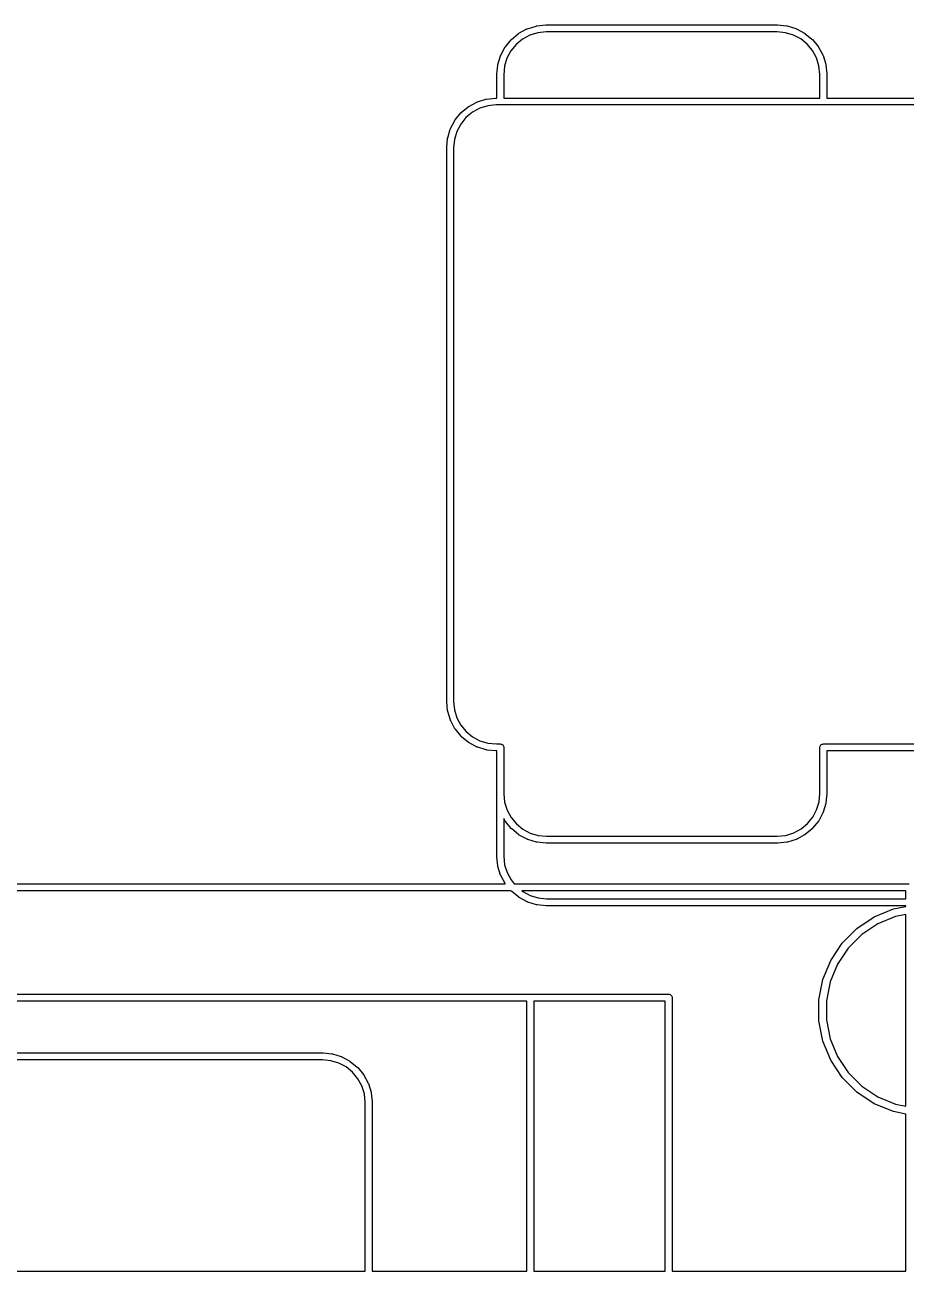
# Model space of a CAD drawing. Extents: x 18 to 369, y 6 to 139.
# Drawn here: x 310.93 to 330.02, y 41.95 to 68.95 of the extents above; entities that cross this region are included whole.
import ezdxf

# ---------------------------------------------------------------- set-up
doc = ezdxf.new("R2010")
doc.units = 0
doc.layers.add('BLACK', color=7, linetype='CONTINUOUS')

msp = doc.modelspace()

# ---------------------------------------------------------------- linework, layer by layer
at = {"layer": 'BLACK', "linetype": 'CONTINUOUS'}
for p, q in [((321.816, 68.8729), (322.002, 68.9306)), ((322.002, 68.9306), (322.003, 68.9309)), ((322.002, 68.9306), (322.002, 68.9306)), ((322.003, 68.9309), (322.01, 68.9321)), ((322.01, 68.9321), (322.017, 68.9335)), ((322.017, 68.9335), (322.211, 68.9539)), ((322.211, 68.9539), (322.212, 68.954)), ((322.212, 68.954), (322.215, 68.954)), ((322.215, 68.954), (322.218, 68.9543)), ((322.218, 68.9543), (322.222, 68.9543)), ((322.222, 68.9543), (322.222, 68.9543)), ((322.222, 68.9543), (322.225, 68.9543)), ((322.225, 68.9543), (322.225, 68.9543)), ((322.225, 68.9543), (322.226, 68.9543)), ((322.226, 68.9543), (327.229, 68.9543)), ((327.229, 68.9543), (327.233, 68.954)), ((327.233, 68.954), (327.233, 68.954)), ((327.233, 68.954), (327.427, 68.935)), ((327.427, 68.935), (327.427, 68.935)), ((327.427, 68.935), (327.427, 68.9349)), ((327.427, 68.9349), (327.428, 68.9348)), ((327.428, 68.9348), (327.435, 68.9334)), ((327.435, 68.9334), (327.441, 68.9321)), ((327.441, 68.9321), (327.628, 68.8757)), ((327.628, 68.8757), (327.628, 68.8757)), ((327.628, 68.8757), (327.628, 68.8757)), ((327.628, 68.8757), (327.629, 68.8754)), ((327.629, 68.8754), (327.636, 68.8727)), ((321.335, 68.4801), (321.458, 68.6314)), ((321.458, 68.6314), (321.459, 68.6322)), ((321.459, 68.6322), (321.463, 68.637)), ((321.463, 68.637), (321.468, 68.6418)), ((321.468, 68.6418), (321.619, 68.7662)), ((321.709, 68.6459), (321.569, 68.5309)), ((321.619, 68.7668), (321.625, 68.7705)), ((321.619, 68.7662), (321.619, 68.7668)), ((321.619, 68.7662), (321.619, 68.7662)), ((321.619, 68.7662), (321.619, 68.7662)), ((321.625, 68.7705), (321.631, 68.7744)), ((321.631, 68.7744), (321.802, 68.8672)), ((321.867, 68.7317), (321.709, 68.6459)), ((321.802, 68.8672), (321.803, 68.8677)), ((321.803, 68.8677), (321.81, 68.8702)), ((321.81, 68.8702), (321.816, 68.8729)), ((322.04, 68.7851), (321.867, 68.7317)), ((322.223, 68.8043), (322.04, 68.7851)), ((322.226, 68.8043), (322.223, 68.8043)), ((327.222, 68.8043), (322.226, 68.8043)), ((327.405, 68.7864), (327.222, 68.8043)), ((327.578, 68.7342), (327.405, 68.7864)), ((327.737, 68.6495), (327.578, 68.7342)), ((327.636, 68.8727), (327.642, 68.8701)), ((327.642, 68.8701), (327.814, 68.7785)), ((327.877, 68.5355), (327.737, 68.6495)), ((327.814, 68.7785), (327.814, 68.7785)), ((327.814, 68.7785), (327.815, 68.778)), ((327.815, 68.778), (327.821, 68.7742)), ((327.821, 68.7742), (327.826, 68.7704)), ((327.826, 68.7704), (327.978, 68.647)), ((327.978, 68.647), (327.978, 68.6464)), ((327.978, 68.6464), (327.983, 68.6415)), ((327.983, 68.6415), (327.988, 68.6367)), ((327.988, 68.6367), (328.112, 68.4864)), ((321.235, 68.2956), (321.326, 68.4679)), ((321.326, 68.468), (321.327, 68.4689)), ((321.326, 68.4679), (321.326, 68.468)), ((321.326, 68.4679), (321.326, 68.4679)), ((321.327, 68.4689), (321.331, 68.4745)), ((321.331, 68.4745), (321.335, 68.4801)), ((321.455, 68.391), (321.371, 68.2317)), ((321.569, 68.5309), (321.455, 68.391)), ((327.992, 68.3964), (327.877, 68.5355)), ((328.078, 68.2377), (327.992, 68.3964)), ((328.112, 68.4864), (328.112, 68.4864)), ((328.112, 68.4864), (328.112, 68.4863)), ((328.112, 68.4863), (328.113, 68.4855)), ((328.113, 68.4855), (328.117, 68.4798)), ((328.117, 68.4798), (328.121, 68.4742)), ((328.121, 68.4742), (328.213, 68.3026)), ((321.151, 67.8867), (321.17, 68.0809)), ((321.17, 68.0819), (321.171, 68.0886)), ((321.17, 68.0809), (321.17, 68.0819)), ((321.17, 68.0809), (321.17, 68.0809)), ((321.17, 68.0809), (321.17, 68.0809)), ((321.171, 68.0886), (321.173, 68.0953)), ((321.173, 68.0953), (321.229, 68.2821)), ((321.229, 68.2821), (321.23, 68.2831)), ((321.23, 68.2831), (321.232, 68.2893)), ((321.232, 68.2893), (321.235, 68.2956)), ((321.371, 68.2317), (321.319, 68.0589)), ((328.131, 68.0653), (328.078, 68.2377)), ((328.151, 67.8823), (328.131, 68.0653)), ((328.213, 68.3026), (328.213, 68.3025)), ((328.213, 68.3025), (328.213, 68.3025)), ((328.213, 68.3025), (328.214, 68.3016)), ((328.214, 68.3016), (328.216, 68.2953)), ((328.216, 68.2953), (328.219, 68.289)), ((328.219, 68.289), (328.277, 68.1026)), ((328.277, 68.1026), (328.277, 68.1016)), ((328.277, 68.1016), (328.278, 68.0949)), ((328.278, 68.0949), (328.28, 68.0883)), ((328.28, 68.0883), (328.3, 67.8942)), ((321.151, 67.8866), (321.151, 67.8867)), ((321.151, 67.883), (321.151, 67.8866)), ((321.151, 67.3693), (321.151, 67.883)), ((321.319, 68.0589), (321.301, 67.8758)), ((321.301, 67.8758), (321.301, 67.3693)), ((328.151, 67.8791), (328.151, 67.8823)), ((328.151, 67.3693), (328.151, 67.8791)), ((328.151, 67.8791), (328.151, 67.8791)), ((328.3, 67.8942), (328.3, 67.8931)), ((328.3, 67.8931), (328.3, 67.8898)), ((328.3, 67.8898), (328.301, 67.8866)), ((328.301, 67.8866), (328.301, 67.8831)), ((328.301, 67.8831), (328.301, 67.883)), ((328.301, 67.883), (328.301, 67.3694)), ((320.544, 67.1894), (320.715, 67.2822)), ((320.715, 67.2822), (320.716, 67.2827)), ((320.715, 67.2822), (320.715, 67.2822)), ((320.715, 67.2822), (320.715, 67.2822)), ((320.716, 67.2827), (320.723, 67.2852)), ((320.723, 67.2852), (320.729, 67.2879)), ((320.729, 67.2879), (320.915, 67.3456)), ((320.915, 67.3456), (320.916, 67.3459)), ((320.916, 67.3459), (320.923, 67.3471)), ((320.923, 67.3471), (320.93, 67.3485)), ((320.93, 67.3485), (321.124, 67.3689)), ((321.124, 67.3689), (321.125, 67.369)), ((321.125, 67.369), (321.128, 67.369)), ((321.128, 67.369), (321.131, 67.3693)), ((321.131, 67.3693), (321.135, 67.3693)), ((321.135, 67.3693), (321.135, 67.3693)), ((321.135, 67.3693), (321.138, 67.3693)), ((321.138, 67.3693), (321.138, 67.3693)), ((321.138, 67.3693), (321.138, 67.3693)), ((321.138, 67.3693), (321.151, 67.3693)), ((321.301, 67.3693), (328.151, 67.3693)), ((328.301, 67.3694), (341.123, 67.3694)), ((320.248, 66.8951), (320.371, 67.0464)), ((320.371, 67.0464), (320.372, 67.0472)), ((320.372, 67.0472), (320.376, 67.0519)), ((320.376, 67.0519), (320.381, 67.0568)), ((320.381, 67.0568), (320.532, 67.1812)), ((320.622, 67.0609), (320.482, 66.9459)), ((320.532, 67.1818), (320.538, 67.1856)), ((320.532, 67.1812), (320.532, 67.1818)), ((320.532, 67.1812), (320.532, 67.1812)), ((320.532, 67.1812), (320.532, 67.1812)), ((320.538, 67.1856), (320.544, 67.1894)), ((320.78, 67.1467), (320.622, 67.0609)), ((320.953, 67.2001), (320.78, 67.1467)), ((321.136, 67.2193), (320.953, 67.2001)), ((321.139, 67.2193), (321.136, 67.2193)), ((321.222, 67.2193), (321.139, 67.2193)), ((321.226, 67.219), (321.222, 67.2193)), ((321.229, 67.2193), (321.226, 67.219)), ((328.222, 67.2193), (321.229, 67.2193)), ((328.226, 67.219), (328.222, 67.2193)), ((328.229, 67.2193), (328.226, 67.219)), ((341.123, 67.2194), (328.229, 67.2193)), ((320.148, 66.7106), (320.239, 66.8829)), ((320.239, 66.883), (320.24, 66.8839)), ((320.239, 66.8829), (320.239, 66.883)), ((320.239, 66.8829), (320.239, 66.8829)), ((320.24, 66.8839), (320.244, 66.8895)), ((320.244, 66.8895), (320.248, 66.8951)), ((320.368, 66.806), (320.284, 66.6467)), ((320.482, 66.9459), (320.368, 66.806)), ((320.064, 66.3017), (320.083, 66.4959)), ((320.083, 66.4969), (320.084, 66.5036)), ((320.083, 66.4959), (320.083, 66.4969)), ((320.083, 66.4959), (320.083, 66.4959)), ((320.083, 66.4959), (320.083, 66.4959)), ((320.084, 66.5036), (320.086, 66.5103)), ((320.086, 66.5103), (320.142, 66.6971)), ((320.142, 66.6971), (320.143, 66.6981)), ((320.142, 66.6971), (320.142, 66.6971)), ((320.142, 66.6971), (320.142, 66.6971)), ((320.143, 66.6981), (320.145, 66.7043)), ((320.145, 66.7043), (320.148, 66.7106)), ((320.232, 66.4739), (320.214, 66.2907)), ((320.284, 66.6467), (320.232, 66.4739)), ((320.064, 66.3016), (320.064, 66.3017)), ((320.064, 66.298), (320.064, 66.3016)), ((320.064, 54.2907), (320.064, 66.298)), ((320.214, 66.2907), (320.214, 54.2946)), ((320.064, 54.2906), (320.064, 54.2907)), ((320.064, 54.2871), (320.064, 54.2906)), ((320.214, 54.2946), (320.214, 54.2946)), ((320.214, 54.2946), (320.214, 54.2914)), ((320.214, 54.2914), (320.233, 54.1084)), ((320.064, 54.2839), (320.064, 54.2871)), ((320.064, 54.2806), (320.064, 54.2839)), ((320.064, 54.2795), (320.064, 54.2806)), ((320.084, 54.0854), (320.064, 54.2795)), ((320.086, 54.0788), (320.084, 54.0854)), ((320.087, 54.0721), (320.086, 54.0788)), ((320.087, 54.0711), (320.087, 54.0721)), ((320.145, 53.8847), (320.087, 54.0711)), ((320.233, 54.1084), (320.286, 53.936)), ((320.148, 53.8784), (320.145, 53.8847)), ((320.15, 53.8721), (320.148, 53.8784)), ((320.151, 53.8712), (320.15, 53.8721)), ((320.244, 53.6995), (320.151, 53.8712)), ((320.286, 53.936), (320.372, 53.7773)), ((320.372, 53.7773), (320.487, 53.6383)), ((320.247, 53.6938), (320.244, 53.6995)), ((320.251, 53.6882), (320.247, 53.6938)), ((320.252, 53.6874), (320.251, 53.6882)), ((320.376, 53.537), (320.252, 53.6874)), ((320.381, 53.5322), (320.376, 53.537)), ((320.386, 53.5273), (320.381, 53.5322)), ((320.387, 53.5267), (320.386, 53.5273)), ((320.538, 53.4033), (320.387, 53.5267)), ((320.387, 53.5267), (320.387, 53.5267)), ((320.387, 53.5267), (320.387, 53.5267)), ((320.487, 53.6383), (320.627, 53.5242)), ((320.627, 53.5242), (320.786, 53.4395)), ((320.543, 53.3995), (320.538, 53.4033)), ((320.549, 53.3957), (320.543, 53.3995)), ((320.55, 53.3952), (320.549, 53.3957)), ((320.722, 53.3036), (320.55, 53.3952)), ((320.55, 53.3952), (320.55, 53.3952)), ((320.55, 53.3952), (320.55, 53.3952)), ((320.729, 53.301), (320.722, 53.3036)), ((320.735, 53.2983), (320.729, 53.301)), ((320.736, 53.298), (320.735, 53.2983)), ((320.923, 53.2416), (320.736, 53.298)), ((320.736, 53.298), (320.736, 53.298)), ((320.786, 53.4395), (320.959, 53.3873)), ((320.929, 53.2403), (320.923, 53.2416)), ((320.936, 53.2389), (320.929, 53.2403)), ((320.937, 53.2388), (320.936, 53.2389)), ((321.131, 53.2197), (320.937, 53.2388)), ((320.937, 53.2388), (320.937, 53.2388)), ((320.937, 53.2388), (320.937, 53.2388)), ((320.959, 53.3873), (321.142, 53.3694)), ((321.135, 53.2194), (321.131, 53.2197)), ((321.131, 53.2197), (321.131, 53.2197)), ((321.151, 53.2194), (321.135, 53.2194)), ((321.142, 53.3694), (321.222, 53.3693)), ((321.151, 52.8872), (321.151, 53.2194)), ((321.222, 53.3693), (321.226, 53.3697)), ((321.226, 53.3697), (321.24, 53.3683)), ((321.24, 53.3683), (321.24, 53.3683)), ((321.24, 53.3683), (321.24, 53.3683)), ((321.24, 53.3683), (321.242, 53.3678)), ((321.242, 53.3678), (321.254, 53.364)), ((321.254, 53.364), (321.254, 53.364)), ((321.254, 53.364), (321.254, 53.364)), ((321.254, 53.364), (321.255, 53.3634)), ((321.255, 53.3634), (321.267, 53.357)), ((321.267, 53.357), (321.267, 53.357)), ((321.267, 53.357), (321.267, 53.357)), ((321.267, 53.357), (321.269, 53.3558)), ((321.269, 53.3558), (321.279, 53.3476)), ((321.279, 53.3476), (321.288, 53.3362)), ((321.288, 53.3362), (321.295, 53.3232)), ((321.295, 53.3232), (321.299, 53.309)), ((321.299, 53.309), (321.301, 53.298)), ((321.301, 53.298), (321.301, 53.298)), ((321.301, 53.298), (321.301, 53.2943)), ((321.301, 53.2943), (321.301, 53.2907)), ((321.301, 53.2907), (321.301, 52.2946)), ((328.15, 53.2943), (328.152, 53.3091)), ((328.151, 53.2907), (328.15, 53.2943)), ((328.151, 52.298), (328.151, 53.2907)), ((328.152, 53.3091), (328.156, 53.3232)), ((328.156, 53.3232), (328.163, 53.3362)), ((328.163, 53.3362), (328.172, 53.3476)), ((328.172, 53.3476), (328.184, 53.357)), ((328.172, 53.3476), (328.172, 53.3476)), ((328.184, 53.357), (328.197, 53.364)), ((328.197, 53.364), (328.211, 53.3683)), ((328.211, 53.3683), (328.226, 53.3697)), ((328.226, 53.3697), (328.229, 53.3693)), ((328.229, 53.3693), (342.663, 53.3694)), ((342.664, 53.2194), (328.301, 53.2193)), ((328.301, 53.2193), (328.301, 52.2907)), ((321.151, 50.9357), (321.151, 52.8872)), ((321.301, 52.2946), (321.301, 52.2914)), ((321.301, 52.2914), (321.32, 52.1084)), ((328.133, 52.1148), (328.151, 52.298)), ((328.3, 52.287), (328.281, 52.0928)), ((328.301, 52.2907), (328.3, 52.2871)), ((328.3, 52.2871), (328.3, 52.287)), ((321.32, 52.1084), (321.373, 51.936)), ((321.373, 51.936), (321.459, 51.7773)), ((327.996, 51.7827), (328.08, 51.942)), ((328.08, 51.942), (328.133, 52.1148)), ((328.216, 51.8781), (328.125, 51.7058)), ((328.219, 51.8843), (328.216, 51.8781)), ((328.222, 51.8906), (328.219, 51.8843)), ((328.278, 52.0784), (328.222, 51.8916)), ((328.222, 51.8916), (328.222, 51.8916)), ((328.222, 51.8916), (328.222, 51.8916)), ((328.222, 51.8916), (328.222, 51.8906)), ((328.28, 52.0851), (328.278, 52.0784)), ((328.281, 52.0918), (328.28, 52.0851)), ((328.281, 52.0928), (328.281, 52.0928)), ((328.281, 52.0928), (328.281, 52.0928)), ((328.281, 52.0928), (328.281, 52.0918)), ((321.331, 51.6995), (321.301, 51.7549)), ((321.301, 51.7549), (321.301, 50.9396)), ((321.334, 51.6938), (321.331, 51.6995)), ((321.338, 51.6882), (321.334, 51.6938)), ((321.339, 51.6874), (321.338, 51.6882)), ((321.339, 51.6873), (321.339, 51.6874)), ((321.463, 51.537), (321.339, 51.6873)), ((321.339, 51.6873), (321.339, 51.6873)), ((321.459, 51.7773), (321.574, 51.6382)), ((321.574, 51.6382), (321.714, 51.5242)), ((327.743, 51.5278), (327.882, 51.6428)), ((327.882, 51.6428), (327.996, 51.7827)), ((328.117, 51.6936), (327.993, 51.5423)), ((328.12, 51.6993), (328.117, 51.6936)), ((328.124, 51.7048), (328.12, 51.6993)), ((328.125, 51.7057), (328.124, 51.7048)), ((328.125, 51.7058), (328.125, 51.7057)), ((328.125, 51.7057), (328.125, 51.7057)), ((321.468, 51.5322), (321.463, 51.537)), ((321.473, 51.5273), (321.468, 51.5322)), ((321.474, 51.5267), (321.473, 51.5273)), ((321.625, 51.4033), (321.474, 51.5267)), ((321.63, 51.3995), (321.625, 51.4033)), ((321.636, 51.3957), (321.63, 51.3995)), ((321.637, 51.3952), (321.636, 51.3957)), ((321.809, 51.3036), (321.637, 51.3952)), ((321.637, 51.3952), (321.637, 51.3952)), ((321.637, 51.3952), (321.637, 51.3952)), ((321.714, 51.5242), (321.873, 51.4395)), ((321.873, 51.4395), (322.046, 51.3873)), ((322.046, 51.3873), (322.229, 51.3694)), ((322.229, 51.3694), (327.225, 51.3693)), ((327.225, 51.3693), (327.228, 51.3694)), ((327.225, 51.3693), (327.225, 51.3693)), ((327.228, 51.3694), (327.411, 51.3886)), ((327.411, 51.3886), (327.584, 51.442)), ((327.584, 51.442), (327.743, 51.5278)), ((327.82, 51.3993), (327.649, 51.3065)), ((327.826, 51.4031), (327.82, 51.3993)), ((327.832, 51.4069), (327.826, 51.4031)), ((327.833, 51.4075), (327.832, 51.4069)), ((327.983, 51.5319), (327.833, 51.4075)), ((327.988, 51.5368), (327.983, 51.5319)), ((327.993, 51.5415), (327.988, 51.5368)), ((327.993, 51.5423), (327.993, 51.5415)), ((321.816, 51.301), (321.809, 51.3036)), ((321.822, 51.2983), (321.816, 51.301)), ((321.823, 51.298), (321.822, 51.2983)), ((322.01, 51.2416), (321.823, 51.298)), ((321.823, 51.298), (321.823, 51.298)), ((321.823, 51.298), (321.823, 51.298)), ((322.016, 51.2403), (322.01, 51.2416)), ((322.023, 51.2389), (322.016, 51.2403)), ((322.024, 51.2387), (322.023, 51.2389)), ((322.218, 51.2197), (322.024, 51.2387)), ((322.222, 51.2194), (322.218, 51.2197)), ((322.218, 51.2197), (322.218, 51.2197)), ((327.226, 51.2193), (322.222, 51.2194)), ((327.229, 51.2193), (327.226, 51.2193)), ((327.233, 51.2194), (327.229, 51.2194)), ((327.229, 51.2194), (327.229, 51.2193)), ((327.236, 51.2197), (327.233, 51.2194)), ((327.239, 51.2197), (327.236, 51.2197)), ((327.24, 51.2198), (327.239, 51.2197)), ((327.434, 51.2402), (327.24, 51.2198)), ((327.441, 51.2415), (327.434, 51.2402)), ((327.448, 51.2428), (327.441, 51.2415)), ((327.449, 51.2431), (327.448, 51.2428)), ((327.635, 51.3008), (327.449, 51.2431)), ((327.449, 51.2431), (327.449, 51.2431)), ((327.642, 51.3035), (327.635, 51.3008)), ((327.648, 51.306), (327.642, 51.3035)), ((327.649, 51.3065), (327.648, 51.306)), ((321.151, 50.9355), (321.151, 50.9357)), ((321.151, 50.9321), (321.151, 50.9355)), ((321.151, 50.9288), (321.151, 50.9321)), ((321.151, 50.9256), (321.151, 50.9288)), ((321.151, 50.9245), (321.151, 50.9256)), ((321.171, 50.7304), (321.151, 50.9245)), ((321.301, 50.9396), (321.301, 50.9396)), ((321.301, 50.9396), (321.301, 50.9364)), ((321.301, 50.9364), (321.32, 50.7534)), ((321.173, 50.7238), (321.171, 50.7304)), ((321.174, 50.7171), (321.173, 50.7238)), ((321.174, 50.7161), (321.174, 50.7171)), ((321.232, 50.5296), (321.174, 50.7161)), ((321.235, 50.5234), (321.232, 50.5296)), ((321.237, 50.5171), (321.235, 50.5234)), ((321.238, 50.5162), (321.237, 50.5171)), ((321.331, 50.3445), (321.238, 50.5162)), ((321.32, 50.7534), (321.373, 50.581)), ((321.373, 50.581), (321.459, 50.4223)), ((278.879, 50.3393), (321.334, 50.3394)), ((321.334, 50.3394), (321.331, 50.3445)), ((321.459, 50.4223), (321.528, 50.3394)), ((321.528, 50.3394), (330.086, 50.3394)), ((321.457, 50.1894), (278.968, 50.1893)), ((321.463, 50.182), (321.457, 50.1894)), ((321.468, 50.1772), (321.463, 50.182)), ((321.473, 50.1723), (321.468, 50.1772)), ((321.474, 50.1717), (321.473, 50.1723)), ((321.474, 50.1716), (321.474, 50.1717)), ((321.625, 50.0483), (321.474, 50.1716)), ((321.474, 50.1716), (321.474, 50.1716)), ((321.63, 50.0445), (321.625, 50.0483)), ((321.636, 50.0407), (321.63, 50.0445)), ((321.637, 50.0402), (321.636, 50.0407)), ((321.809, 49.9486), (321.637, 50.0402)), ((321.637, 50.0402), (321.637, 50.0402)), ((321.637, 50.0402), (321.637, 50.0402)), ((321.689, 50.1894), (321.714, 50.1692)), ((330.014, 50.1894), (321.689, 50.1894)), ((321.714, 50.1692), (321.873, 50.0845)), ((321.873, 50.0845), (322.046, 50.0323)), ((322.046, 50.0323), (322.229, 50.0143)), ((322.229, 50.0143), (330.014, 50.0143)), ((330.014, 50.0143), (330.014, 50.1894)), ((321.816, 49.946), (321.809, 49.9486)), ((321.822, 49.9433), (321.816, 49.946)), ((321.823, 49.943), (321.822, 49.9433)), ((322.01, 49.8866), (321.823, 49.943)), ((321.823, 49.943), (321.823, 49.943)), ((321.823, 49.943), (321.823, 49.943)), ((322.016, 49.8853), (322.01, 49.8866)), ((322.023, 49.8839), (322.016, 49.8853)), ((322.024, 49.8837), (322.023, 49.8839)), ((322.218, 49.8647), (322.024, 49.8837)), ((322.024, 49.8837), (322.024, 49.8837)), ((322.024, 49.8837), (322.024, 49.8837)), ((322.222, 49.8643), (322.218, 49.8647)), ((322.218, 49.8647), (322.218, 49.8647)), ((330.014, 49.8643), (322.222, 49.8643)), ((329.326, 49.6214), (329.742, 49.7936)), ((329.742, 49.7936), (330.014, 49.8478)), ((330.014, 49.8478), (330.014, 49.8643)), ((328.952, 49.3715), (329.326, 49.6214)), ((329.406, 49.4715), (329.06, 49.24)), ((329.791, 49.6309), (329.406, 49.4715)), ((330.014, 49.6753), (329.791, 49.6309)), ((330.014, 45.5195), (330.014, 49.6753)), ((328.634, 49.0533), (328.952, 49.3715)), ((329.06, 49.24), (328.765, 48.9455)), ((328.384, 48.6793), (328.634, 49.0533)), ((328.765, 48.9455), (328.534, 48.5991)), ((328.212, 48.2636), (328.384, 48.6793)), ((328.534, 48.5991), (328.374, 48.2143)), ((328.124, 47.8223), (328.212, 48.2636)), ((328.374, 48.2143), (328.293, 47.8057)), ((291.878, 47.9469), (321.871, 47.9469)), ((321.871, 47.9469), (321.874, 47.9473)), ((321.874, 47.9473), (321.878, 47.9469)), ((321.878, 47.9469), (323.623, 47.9469)), ((323.623, 47.9469), (324.871, 47.9469)), ((324.871, 47.9469), (324.874, 47.9473)), ((324.874, 47.9473), (324.878, 47.9469)), ((324.878, 47.9469), (324.878, 47.9469)), ((324.878, 47.9469), (324.889, 47.9458)), ((324.889, 47.9458), (324.903, 47.9415)), ((324.903, 47.9415), (324.916, 47.9346)), ((324.916, 47.9346), (324.924, 47.9281)), ((324.924, 47.9281), (324.928, 47.9252)), ((324.928, 47.9252), (324.937, 47.9138)), ((324.937, 47.9138), (324.944, 47.9008)), ((324.944, 47.9008), (324.948, 47.8866)), ((324.948, 47.8866), (324.949, 47.8753)), ((324.949, 47.8753), (324.95, 47.8719)), ((324.95, 47.8719), (324.949, 47.8682)), ((324.949, 47.8682), (324.949, 41.945)), ((328.124, 47.3724), (328.124, 47.8223)), ((321.799, 47.7969), (291.949, 47.7969)), ((321.799, 41.945), (321.799, 47.7969)), ((321.949, 47.7969), (321.949, 41.945)), ((323.623, 47.7969), (321.949, 47.7969)), ((324.799, 47.7969), (323.623, 47.7969)), ((324.799, 41.945), (324.799, 47.7969)), ((328.293, 47.8057), (328.293, 47.3891)), ((328.212, 46.9312), (328.124, 47.3724)), ((328.293, 47.3891), (328.374, 46.9805)), ((328.384, 46.5155), (328.212, 46.9312)), ((328.374, 46.9805), (328.534, 46.5957)), ((293.374, 46.6732), (317.378, 46.6732)), ((317.371, 46.5232), (293.375, 46.5232)), ((317.554, 46.5052), (317.371, 46.5232)), ((317.378, 46.6732), (317.389, 46.6721)), ((317.389, 46.6721), (317.389, 46.6721)), ((317.389, 46.6721), (317.576, 46.6538)), ((317.727, 46.4531), (317.554, 46.5052)), ((317.576, 46.6538), (317.576, 46.6538)), ((317.576, 46.6538), (317.576, 46.6538)), ((317.576, 46.6538), (317.577, 46.6537)), ((317.577, 46.6537), (317.584, 46.6523)), ((317.584, 46.6523), (317.59, 46.6509)), ((317.59, 46.6509), (317.777, 46.5945)), ((317.777, 46.5945), (317.778, 46.5942)), ((317.778, 46.5942), (317.784, 46.5915)), ((317.784, 46.5915), (317.791, 46.589)), ((317.791, 46.589), (317.963, 46.4973)), ((317.963, 46.4973), (317.963, 46.4973)), ((317.963, 46.4973), (317.964, 46.4968)), ((317.964, 46.4968), (317.969, 46.493)), ((317.969, 46.493), (317.975, 46.4892)), ((317.975, 46.4892), (318.126, 46.3659)), ((328.634, 46.1415), (328.384, 46.5155)), ((328.534, 46.5957), (328.765, 46.2493)), ((317.886, 46.3683), (317.727, 46.4531)), ((318.026, 46.2543), (317.886, 46.3683)), ((318.141, 46.1152), (318.026, 46.2543)), ((318.126, 46.3659), (318.127, 46.3652)), ((318.127, 46.3652), (318.132, 46.3603)), ((318.132, 46.3603), (318.137, 46.3556)), ((318.137, 46.3556), (318.261, 46.2052)), ((318.261, 46.2052), (318.262, 46.2044)), ((318.262, 46.2044), (318.266, 46.1987)), ((318.266, 46.1987), (318.269, 46.1931)), ((318.269, 46.1931), (318.362, 46.0214)), ((328.765, 46.2493), (329.06, 45.9548)), ((318.227, 45.9565), (318.141, 46.1152)), ((318.28, 45.7841), (318.227, 45.9565)), ((318.362, 46.0214), (318.362, 46.0214)), ((318.362, 46.0214), (318.362, 46.0214)), ((318.362, 46.0214), (318.363, 46.0205)), ((318.363, 46.0205), (318.365, 46.0142)), ((318.365, 46.0142), (318.368, 46.0079)), ((318.368, 46.0079), (318.426, 45.8214)), ((328.952, 45.8233), (328.634, 46.1415)), ((329.06, 45.9548), (329.406, 45.7233)), ((318.299, 45.6011), (318.28, 45.7841)), ((318.426, 45.8214), (318.426, 45.8204)), ((318.426, 45.8204), (318.427, 45.8138)), ((318.427, 45.8138), (318.429, 45.8071)), ((318.429, 45.8071), (318.449, 45.613)), ((329.326, 45.5734), (328.952, 45.8233)), ((329.406, 45.7233), (329.791, 45.5639)), ((318.299, 45.5979), (318.299, 45.6011)), ((318.299, 41.945), (318.299, 45.5979)), ((318.299, 45.5979), (318.299, 45.5979)), ((318.449, 45.613), (318.449, 45.612)), ((318.449, 45.612), (318.449, 45.6087)), ((318.449, 45.6087), (318.449, 45.6054)), ((318.449, 45.6054), (318.449, 45.602)), ((318.449, 45.602), (318.449, 45.6019)), ((318.449, 45.6019), (318.449, 41.945)), ((329.742, 45.4012), (329.326, 45.5734)), ((330.014, 45.347), (329.742, 45.4012)), ((329.791, 45.5639), (330.014, 45.5195)), ((330.014, 41.945), (330.014, 45.347)), ((305.378, 41.9451), (317.346, 41.945)), ((317.346, 41.945), (318.299, 41.945)), ((318.449, 41.945), (321.799, 41.945)), ((321.949, 41.945), (324.799, 41.945)), ((324.949, 41.945), (330.014, 41.945))]:
    msp.add_line(p, q, dxfattribs=at)

doc.saveas('drawing.dxf')
